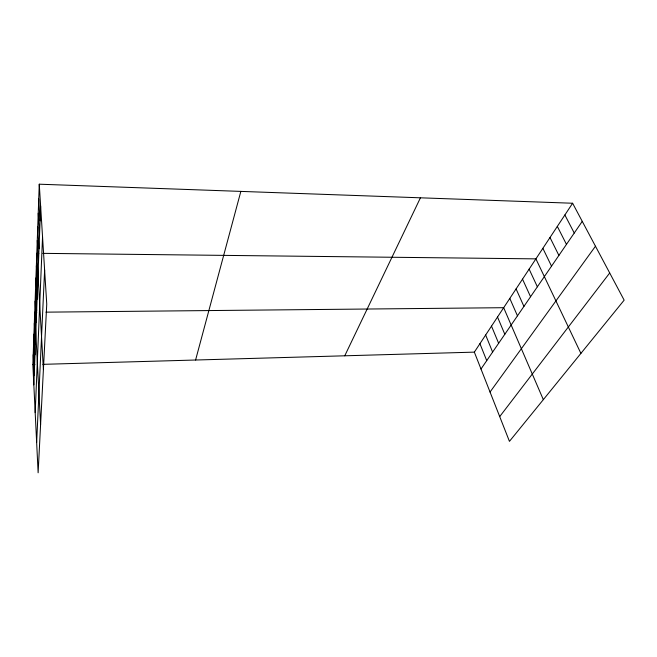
<?xml version="1.0" encoding="UTF-8"?>
<svg xmlns="http://www.w3.org/2000/svg" width="657" height="657" viewBox="0 0 657 657"><rect width="100%" height="100%" fill="white"/><g stroke="black" fill="none" stroke-linecap="round" stroke-linejoin="round"><path stroke-width="0.99" d="M39.264 184.198L46.746 304.125L38.131 472.802L32.85 364.627L39.264 184.198L572.617 203.243L624.15 300.15L509.446 441.356L474.346 352.136L572.617 203.243M33.836 384.879L40.635 206.249M35.191 412.645L42.549 236.783M36.652 442.514L44.619 270.011M195.597 360.02L240.848 191.392M344.753 355.807L420.431 197.814M480.981 369.02L582.25 221.36M490.04 392.032L595.472 246.219M499.706 416.604L609.704 272.983M32.85 364.627L34.854 364.569M42.886 364.339L474.346 352.136M36.759 312.247L34.714 312.264L40.594 424.619M45.974 312.157L503.673 307.698L543.331 399.645M38.812 253.315L36.808 253.29L43.403 369.604M42.82 253.356L535.907 258.866L580.903 353.392M564.872 214.979L574.251 233.03M557.333 226.402L566.465 244.379M549.999 237.514L558.893 255.417M542.863 248.33L551.527 266.159M529.131 269.14L537.369 286.805M522.52 279.143L530.56 296.734M516.082 288.899L523.925 306.4M509.807 298.418L517.461 315.836M497.521 317.027L504.814 334.273M491.51 326.127L498.638 343.283M485.654 335.013L492.61 352.07M479.93 343.677L486.722 360.644M38.738 198.948L40.077 220.908M38.229 213.213L39.543 235.075M37.736 227.01L39.018 248.765M37.268 240.363L38.517 262.012M36.365 265.822L37.556 287.24M35.93 277.968L37.096 299.264M35.511 289.745L36.652 310.917M35.108 301.177L36.225 322.226M34.32 323.359L35.388 344.153M33.934 334.134L34.985 354.788M33.564 344.588L34.591 365.111M33.203 354.747L34.205 375.139"/></g></svg>
